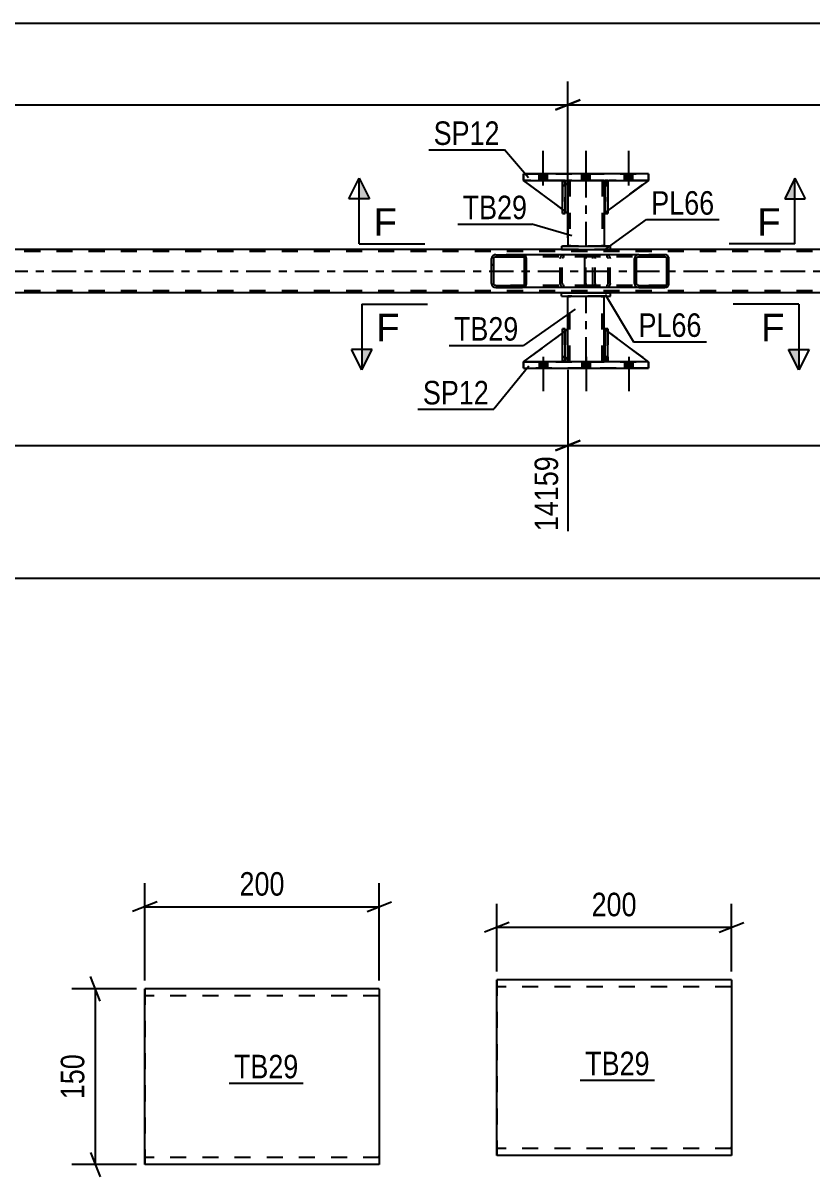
# Model space of a CAD drawing. Header units: millimetres. Extents: x 0 to 841, y 0 to 594.
# Drawn here: x 591.6 to 687.7, y 122 to 262.6 of the extents above; entities that cross this region are included whole.
import ezdxf

# ---------------------------------------------------------------- set-up
doc = ezdxf.new("R2010")
doc.units = ezdxf.units.MM
doc.linetypes.add('DXK_LINE_DOT2', pattern=[3.9198, 1.9599, -1.9599])
doc.linetypes.add('DXK_LINE_DOT3', pattern=[5.9187, 2.979, -0.9799, 0.9799, -0.9799])
doc.styles.add('Arial', font='arial.ttf', dxfattribs={"height": 0.2})
doc.styles.add('Arial Narrow', font='ARIALN.TTF', dxfattribs={"height": 0.2})

# ---------------------------------------------------------------- blocks, each defined once
blk = doc.blocks.new('Part-272366151-3682 - 3615')
at = {"color": 2, "linetype": 'Continuous'}
for p, q in [((657.32, 239.87), (652.59, 243.37)), ((657.64, 243.12), (657.99, 242.77)), ((657.99, 242.77), (657.99, 239.37)), ((657.99, 239.37), (657.64, 239.63))]:
    blk.add_line(p, q, dxfattribs=at)
at = {"color": 7, "linetype": 'DXK_LINE_DOT2'}
for p, q in [((657.39, 243.37), (652.59, 243.37)), ((657.64, 243.12), (657.39, 243.37)), ((657.64, 239.63), (657.32, 239.87))]:
    blk.add_line(p, q, dxfattribs=at)
blk = doc.blocks.new('Part-272366151-3623 - 3615')
at = {"color": 2, "linetype": 'Continuous'}
for p, q in [((657.99, 243.37), (657.99, 242.77)), ((662.39, 243.37), (662.39, 242.77)), ((657.99, 239.37), (657.99, 235.37)), ((662.39, 239.37), (662.39, 235.37))]:
    blk.add_line(p, q, dxfattribs=at)
at = {"color": 7, "linetype": 'DXK_LINE_DOT2'}
for p, q in [((662.39, 243.37), (657.99, 243.37)), ((658.23, 243.37), (658.23, 235.37)), ((662.15, 243.37), (662.15, 235.37)), ((657.99, 242.77), (657.99, 239.37)), ((662.39, 242.77), (662.39, 239.37)), ((662.39, 235.37), (657.99, 235.37))]:
    blk.add_line(p, q, dxfattribs=at)
at = {"color": 7, "linetype": 'DXK_LINE_DOT3'}
blk.add_line((660.19, 235.37), (660.19, 243.37), dxfattribs=at)
blk = doc.blocks.new('Part-272366151-3693 - 3615')
at = {"color": 2, "linetype": 'Continuous'}
for p, q in [((657.19, 235.37), (657.19, 234.97)), ((657.19, 235.37), (663.19, 235.37)), ((657.19, 234.97), (663.19, 234.97)), ((663.19, 234.97), (663.19, 235.37))]:
    blk.add_line(p, q, dxfattribs=at)
at = {"color": 7, "linetype": 'DXK_LINE_DOT2'}
for p, q in [((663.19, 235.37), (657.19, 235.37)), ((657.19, 234.97), (663.19, 234.97))]:
    blk.add_line(p, q, dxfattribs=at)
blk = doc.blocks.new('Part-272366151-3633 - 3615')
at = {"color": 2, "linetype": 'Continuous'}
for p, q in [((657.19, 229.29), (657.19, 229.69)), ((657.19, 229.69), (663.19, 229.69)), ((657.19, 229.29), (663.19, 229.29)), ((663.19, 229.29), (663.19, 229.69))]:
    blk.add_line(p, q, dxfattribs=at)
at = {"color": 7, "linetype": 'DXK_LINE_DOT2'}
for p, q in [((657.19, 229.69), (663.19, 229.69)), ((657.19, 229.29), (657.19, 229.29)), ((657.19, 229.29), (663.19, 229.29)), ((663.19, 229.29), (663.19, 229.29))]:
    blk.add_line(p, q, dxfattribs=at)
blk = doc.blocks.new('Part-272366151-3698 - 3615')
at = {"color": 2, "linetype": 'Continuous'}
for p, q in [((657.64, 243.37), (657.32, 243.37)), ((657.32, 239.37), (657.32, 243.37)), ((657.64, 243.37), (657.64, 243.37)), ((657.64, 243.37), (657.64, 239.37)), ((657.64, 239.37), (657.32, 239.37))]:
    blk.add_line(p, q, dxfattribs=at)
at = {"color": 7, "linetype": 'DXK_LINE_DOT2'}
for p, q in [((657.32, 243.37), (657.32, 242.77)), ((657.64, 242.77), (657.64, 243.37)), ((657.64, 242.77), (657.32, 242.77)), ((657.32, 242.77), (657.32, 239.37)), ((657.64, 239.37), (657.64, 242.77))]:
    blk.add_line(p, q, dxfattribs=at)
blk = doc.blocks.new('Part-272366151-3654 - 3615')
at = {"linetype": 'Continuous'}
h = blk.add_hatch(dxfattribs=at)
h.set_pattern_fill('', scale=0.7, style=0, pattern_type=0)
h.set_pattern_definition([(45, (652.9107, 234.0358), (-1.57154, 1.57154), [])])
h.paths.add_polyline_path([(652.95, 233.85), (652.91, 234.04), (652.8, 234.19), (652.63, 234.3), (652.44, 234.33), (649.2, 234.33), (649.01, 234.3), (648.84, 234.19), (648.73, 234.04), (648.69, 233.85), (648.69, 230.81), (648.73, 230.63), (648.84, 230.47), (649.01, 230.37), (649.2, 230.33), (652.44, 230.33), (652.63, 230.37), (652.8, 230.47), (652.91, 230.63), (652.95, 230.81)])
h.paths.add_polyline_path([(652.67, 230.72), (652.62, 230.64), (652.54, 230.59), (652.44, 230.57), (649.2, 230.57), (649.11, 230.59), (649.02, 230.64), (648.97, 230.72), (648.95, 230.81), (648.95, 233.85), (648.97, 233.94), (649.02, 234.02), (649.11, 234.07), (649.2, 234.09), (652.44, 234.09), (652.54, 234.07), (652.62, 234.02), (652.67, 233.94), (652.69, 233.85), (652.69, 230.81)])
at = {"color": 2, "linetype": 'Continuous'}
for p, q in [((648.73, 234.04), (648.69, 233.85)), ((648.69, 230.81), (648.69, 233.85)), ((648.95, 233.85), (648.97, 233.94)), ((648.95, 230.81), (648.95, 233.85)), ((648.97, 233.94), (649.02, 234.02)), ((649.2, 234.33), (649.01, 234.3)), ((649.02, 234.02), (649.11, 234.07)), ((649.11, 234.07), (649.2, 234.09)), ((649.2, 234.33), (652.44, 234.33)), ((649.2, 234.09), (652.44, 234.09)), ((660.31, 234.33), (652.44, 234.33)), ((652.63, 234.3), (652.44, 234.33)), ((652.44, 234.09), (652.54, 234.07)), ((652.54, 234.07), (652.62, 234.02)), ((652.62, 234.02), (652.67, 233.94)), ((652.67, 233.94), (652.69, 233.85)), ((652.69, 230.81), (652.69, 233.85)), ((652.95, 233.85), (652.91, 234.04)), ((652.95, 230.81), (652.95, 233.85)), ((648.69, 230.81), (648.73, 230.63)), ((648.97, 230.72), (648.95, 230.81)), ((649.02, 230.64), (648.97, 230.72)), ((649.11, 230.59), (649.02, 230.64)), ((649.2, 230.57), (649.11, 230.59)), ((652.54, 230.59), (652.44, 230.57)), ((652.62, 230.64), (652.54, 230.59)), ((652.67, 230.72), (652.62, 230.64)), ((652.69, 230.81), (652.67, 230.72)), ((652.91, 230.63), (652.95, 230.81)), ((649.01, 230.37), (649.2, 230.33)), ((649.2, 230.57), (652.44, 230.57)), ((649.2, 230.33), (652.44, 230.33)), ((652.44, 230.33), (652.63, 230.37)), ((660.31, 230.33), (652.44, 230.33))]:
    blk.add_line(p, q, dxfattribs=at)
at = {"color": 7, "linetype": 'DXK_LINE_DOT2'}
for p, q in [((652.44, 234.33), (649.2, 234.33)), ((660.79, 234.09), (649.2, 234.09)), ((657.04, 233.85), (657.08, 234.04)), ((657.04, 230.81), (657.04, 233.85)), ((657.32, 233.94), (657.3, 233.85)), ((657.3, 230.81), (657.3, 233.85)), ((657.37, 234.02), (657.32, 233.94)), ((657.36, 234.3), (657.55, 234.33)), ((657.46, 234.07), (657.37, 234.02)), ((657.55, 234.09), (657.46, 234.07)), ((660.79, 234.33), (660.31, 234.33)), ((660.79, 234.33), (660.98, 234.3)), ((660.89, 234.07), (660.79, 234.09)), ((660.97, 234.02), (660.89, 234.07)), ((661.02, 233.94), (660.97, 234.02)), ((661.04, 233.85), (661.02, 233.94)), ((661.04, 230.81), (661.04, 233.85)), ((661.26, 234.04), (661.3, 233.85)), ((661.3, 230.81), (661.3, 233.85)), ((657.08, 230.63), (657.04, 230.81)), ((657.3, 230.81), (657.32, 230.72)), ((657.32, 230.72), (657.37, 230.64)), ((657.37, 230.64), (657.46, 230.59)), ((657.46, 230.59), (657.55, 230.57)), ((660.79, 230.57), (660.89, 230.59)), ((660.89, 230.59), (660.97, 230.64)), ((660.97, 230.64), (661.02, 230.72)), ((661.02, 230.72), (661.04, 230.81)), ((661.3, 230.81), (661.26, 230.63)), ((660.79, 230.57), (649.2, 230.57)), ((652.44, 230.33), (649.2, 230.33)), ((657.55, 230.33), (657.36, 230.37)), ((660.79, 230.33), (660.31, 230.33)), ((660.98, 230.37), (660.79, 230.33))]:
    blk.add_line(p, q, dxfattribs=at)
at = {"color": 2, "linetype": 'Continuous'}
for centre, start, end in [((649.18, 233.83), 110.7583, 155.68), ((652.46, 233.83), 24.32, 69.2417), ((649.18, 230.83), 204.32, 249.2417), ((652.46, 230.83), 290.7583, 335.68)]:
    blk.add_arc(centre, 0.496, start, end, dxfattribs=at)
at = {"color": 7, "linetype": 'DXK_LINE_DOT2'}
for centre, start, end in [((657.53, 233.83), 110.7583, 155.6801), ((660.81, 233.83), 24.3199, 69.2417), ((657.53, 230.83), 204.3199, 249.2417), ((660.81, 230.83), 290.7583, 335.6801)]:
    blk.add_arc(centre, 0.496, start, end, dxfattribs=at)
blk = doc.blocks.new('Part-272366151-3721 - 3615')
at = {"color": 7, "linetype": 'DXK_LINE_DOT2'}
for p, q in [((662.39, 221.89), (662.39, 225.29)), ((662.39, 225.29), (667.79, 221.29)), ((662.39, 225.29), (662.39, 221.89)), ((662.99, 221.29), (662.39, 221.89)), ((662.39, 221.89), (662.39, 221.89)), ((662.39, 221.89), (662.99, 221.29)), ((667.79, 221.29), (662.99, 221.29))]:
    blk.add_line(p, q, dxfattribs=at)
blk = doc.blocks.new('Part-272366151-3724 - 3615')
at = {"color": 7, "linetype": 'DXK_LINE_DOT2'}
for p, q in [((662.99, 243.37), (662.39, 242.77)), ((662.39, 239.37), (667.79, 243.37)), ((662.39, 242.77), (662.99, 243.37)), ((667.79, 243.37), (662.99, 243.37)), ((662.39, 242.77), (662.39, 239.37)), ((662.39, 242.77), (662.39, 242.77)), ((662.39, 242.77), (662.39, 239.37))]:
    blk.add_line(p, q, dxfattribs=at)
blk = doc.blocks.new('Part-272366151-3669 - 3615')
at = {"linetype": 'Continuous'}
h = blk.add_hatch(dxfattribs=at)
h.set_pattern_fill('', scale=0.7, style=0, pattern_type=0)
h.set_pattern_definition([(45, (670.256, 234.0358), (-1.57154, 1.57154), [])])
h.paths.add_polyline_path([(670.29, 233.85), (670.26, 234.04), (670.15, 234.19), (669.98, 234.3), (669.79, 234.33), (666.61, 234.33), (666.41, 234.3), (666.25, 234.19), (666.14, 234.04), (666.1, 233.85), (666.1, 230.81), (666.14, 230.63), (666.25, 230.47), (666.41, 230.37), (666.61, 230.33), (669.79, 230.33), (669.98, 230.37), (670.15, 230.47), (670.26, 230.63), (670.29, 230.81)])
h.paths.add_polyline_path([(670.02, 230.72), (669.97, 230.64), (669.89, 230.59), (669.79, 230.57), (666.61, 230.57), (666.51, 230.59), (666.43, 230.64), (666.37, 230.72), (666.36, 230.81), (666.36, 233.85), (666.37, 233.94), (666.43, 234.02), (666.51, 234.07), (666.61, 234.09), (669.79, 234.09), (669.89, 234.07), (669.97, 234.02), (670.02, 233.94), (670.04, 233.85), (670.04, 230.81)])
at = {"color": 2, "linetype": 'Continuous'}
for p, q in [((660.04, 233.85), (660.06, 234.04)), ((660.04, 230.81), (660.04, 233.85)), ((660.06, 234.04), (660.12, 234.19)), ((660.12, 234.19), (660.2, 234.3)), ((660.2, 234.3), (660.31, 234.33)), ((666.61, 234.33), (660.31, 234.33)), ((666.14, 234.04), (666.1, 233.85)), ((666.1, 230.81), (666.1, 233.85)), ((666.36, 233.85), (666.37, 233.94)), ((666.36, 230.81), (666.36, 233.85)), ((666.37, 233.94), (666.43, 234.02)), ((666.61, 234.33), (666.41, 234.3)), ((666.43, 234.02), (666.51, 234.07)), ((666.51, 234.07), (666.61, 234.09)), ((666.61, 234.33), (669.79, 234.33)), ((666.61, 234.09), (669.79, 234.09)), ((669.98, 234.3), (669.79, 234.33)), ((669.79, 234.09), (669.89, 234.07)), ((669.89, 234.07), (669.97, 234.02)), ((669.97, 234.02), (670.02, 233.94)), ((670.02, 233.94), (670.04, 233.85)), ((670.04, 230.81), (670.04, 233.85)), ((670.29, 233.85), (670.26, 234.04)), ((670.29, 230.81), (670.29, 233.85)), ((660.06, 230.63), (660.04, 230.81)), ((660.12, 230.47), (660.06, 230.63)), ((666.1, 230.81), (666.14, 230.63)), ((666.37, 230.72), (666.36, 230.81)), ((666.43, 230.64), (666.37, 230.72)), ((666.51, 230.59), (666.43, 230.64)), ((666.61, 230.57), (666.51, 230.59)), ((669.89, 230.59), (669.79, 230.57)), ((669.97, 230.64), (669.89, 230.59)), ((670.02, 230.72), (669.97, 230.64)), ((670.04, 230.81), (670.02, 230.72)), ((670.26, 230.63), (670.29, 230.81)), ((660.2, 230.37), (660.12, 230.47)), ((660.31, 230.33), (660.2, 230.37)), ((666.61, 230.33), (660.31, 230.33)), ((666.41, 230.37), (666.61, 230.33)), ((666.61, 230.57), (669.79, 230.57)), ((666.61, 230.33), (669.79, 230.33)), ((669.79, 230.33), (669.98, 230.37))]:
    blk.add_line(p, q, dxfattribs=at)
at = {"color": 7, "linetype": 'DXK_LINE_DOT2'}
for p, q in [((660.18, 233.94), (660.17, 233.85)), ((660.17, 230.81), (660.17, 233.85)), ((660.21, 234.02), (660.18, 233.94)), ((660.25, 234.07), (660.21, 234.02)), ((660.31, 234.09), (660.25, 234.07)), ((669.79, 234.09), (660.31, 234.09)), ((661.3, 234.09), (661.3, 234.33)), ((662.64, 234.33), (662.83, 234.3)), ((662.74, 234.07), (662.64, 234.09)), ((662.82, 234.02), (662.74, 234.07)), ((662.87, 233.94), (662.82, 234.02)), ((662.89, 233.85), (662.87, 233.94)), ((662.89, 230.81), (662.89, 233.85)), ((663.11, 234.04), (663.14, 233.85)), ((663.14, 230.81), (663.14, 233.85)), ((669.79, 234.33), (666.61, 234.33)), ((660.17, 230.81), (660.18, 230.72)), ((660.18, 230.72), (660.21, 230.64)), ((660.21, 230.64), (660.25, 230.59)), ((660.25, 230.59), (660.31, 230.57)), ((662.64, 230.57), (662.74, 230.59)), ((662.74, 230.59), (662.82, 230.64)), ((662.82, 230.64), (662.87, 230.72)), ((662.87, 230.72), (662.89, 230.81)), ((663.14, 230.81), (663.11, 230.63)), ((669.79, 230.57), (660.31, 230.57)), ((661.3, 230.33), (661.3, 230.57)), ((662.83, 230.37), (662.64, 230.33)), ((669.79, 230.33), (666.61, 230.33))]:
    blk.add_line(p, q, dxfattribs=at)
for centre, start, end in [((662.66, 233.84), 23.8494, 68.8059), ((662.66, 230.83), 291.1941, 336.1506)]:
    blk.add_arc(centre, 0.492, start, end, dxfattribs=at)
at = {"color": 2, "linetype": 'Continuous'}
for centre, start, end in [((666.59, 233.84), 111.1941, 156.1506), ((669.81, 233.84), 23.8494, 68.8059), ((666.59, 230.83), 203.8494, 248.8059), ((669.81, 230.83), 291.1941, 336.1506)]:
    blk.add_arc(centre, 0.492, start, end, dxfattribs=at)
blk = doc.blocks.new('Part-272366151-3685 - 3615')
at = {"color": 7, "linetype": 'DXK_LINE_DOT2'}
for p, q in [((662.84, 225.29), (662.52, 225.29)), ((662.52, 221.89), (662.52, 225.29)), ((662.52, 225.2), (662.52, 221.29)), ((662.84, 225.29), (662.84, 221.89)), ((662.84, 221.29), (662.84, 225.29)), ((662.84, 221.89), (662.52, 221.89)), ((662.52, 221.29), (662.52, 221.89)), ((662.84, 221.29), (662.52, 221.29)), ((662.84, 221.89), (662.84, 221.29)), ((662.84, 221.29), (662.84, 221.29))]:
    blk.add_line(p, q, dxfattribs=at)
blk = doc.blocks.new('Part-272366151-3694 - 3615')
at = {"color": 2, "linetype": 'Continuous'}
for p, q in [((657.32, 221.29), (657.32, 225.29)), ((657.32, 225.29), (657.64, 225.29)), ((657.64, 221.29), (657.64, 225.29)), ((657.32, 221.29), (657.32, 221.29)), ((657.64, 221.29), (657.32, 221.29))]:
    blk.add_line(p, q, dxfattribs=at)
at = {"color": 7, "linetype": 'DXK_LINE_DOT2'}
for p, q in [((657.32, 225.29), (657.32, 221.89)), ((657.64, 221.89), (657.64, 225.29)), ((657.32, 221.89), (657.32, 221.29)), ((657.32, 221.89), (657.64, 221.89)), ((657.32, 221.29), (657.32, 221.29)), ((657.64, 221.29), (657.64, 221.89))]:
    blk.add_line(p, q, dxfattribs=at)
blk = doc.blocks.new('Part-272366151-3696 - 3615')
at = {"color": 7, "linetype": 'DXK_LINE_DOT2'}
for p, q in [((657.64, 225.29), (657.32, 225.29)), ((657.32, 221.89), (657.32, 225.29)), ((657.32, 221.29), (657.32, 225.29)), ((657.64, 225.29), (657.64, 221.89)), ((657.64, 221.29), (657.64, 225.29)), ((657.64, 221.89), (657.32, 221.89)), ((657.32, 221.29), (657.32, 221.89)), ((657.64, 221.29), (657.32, 221.29)), ((657.64, 221.89), (657.64, 221.29)), ((657.64, 221.29), (657.64, 221.29))]:
    blk.add_line(p, q, dxfattribs=at)
blk = doc.blocks.new('Part-272366151-3700 - 3615')
at = {"color": 7, "linetype": 'DXK_LINE_DOT2'}
for p, q in [((657.32, 242.77), (657.32, 243.37)), ((657.32, 243.37), (657.32, 243.37)), ((657.32, 243.37), (657.32, 239.37)), ((657.32, 243.37), (657.64, 243.37)), ((657.64, 243.37), (657.64, 242.77)), ((657.64, 239.37), (657.64, 243.37)), ((657.32, 239.37), (657.32, 242.77)), ((657.32, 242.77), (657.64, 242.77)), ((657.64, 242.77), (657.64, 239.37)), ((657.32, 239.37), (657.64, 239.37))]:
    blk.add_line(p, q, dxfattribs=at)
blk = doc.blocks.new('Part-272366151-3706 - 3615')
at = {"color": 7, "linetype": 'DXK_LINE_DOT2'}
for p, q in [((662.52, 242.77), (662.52, 243.37)), ((662.52, 243.37), (662.52, 243.37)), ((662.52, 243.37), (662.52, 239.37)), ((662.52, 243.37), (662.84, 243.37)), ((662.84, 243.37), (662.84, 242.77)), ((662.84, 239.37), (662.84, 243.37)), ((662.52, 239.37), (662.52, 242.77)), ((662.52, 242.77), (662.84, 242.77)), ((662.84, 242.77), (662.84, 239.37)), ((662.52, 239.37), (662.84, 239.37))]:
    blk.add_line(p, q, dxfattribs=at)
blk = doc.blocks.new('Part-272366151-3711 - 3615')
at = {"color": 2, "linetype": 'Continuous'}
for p, q in [((657.99, 225.29), (657.99, 229.29)), ((662.39, 225.29), (662.39, 229.29)), ((657.99, 221.29), (657.99, 221.89)), ((662.39, 221.29), (662.39, 221.89))]:
    blk.add_line(p, q, dxfattribs=at)
at = {"color": 7, "linetype": 'DXK_LINE_DOT2'}
for p, q in [((662.39, 229.29), (657.99, 229.29)), ((658.23, 221.29), (658.23, 229.29)), ((662.15, 221.29), (662.15, 229.29)), ((657.99, 221.89), (657.99, 225.29)), ((662.39, 221.89), (662.39, 225.29)), ((662.39, 221.29), (657.99, 221.29)), ((661.91, 221.29), (658.47, 221.29))]:
    blk.add_line(p, q, dxfattribs=at)
at = {"color": 7, "linetype": 'DXK_LINE_DOT3'}
blk.add_line((660.19, 221.29), (660.19, 229.29), dxfattribs=at)
blk = doc.blocks.new('Part-272366151-3727 - 3615')
at = {"color": 2, "linetype": 'Continuous'}
for p, q in [((662.52, 221.29), (662.52, 225.29)), ((662.52, 225.29), (662.84, 225.29)), ((662.84, 221.29), (662.84, 225.29)), ((662.52, 221.29), (662.52, 221.29)), ((662.84, 221.29), (662.52, 221.29))]:
    blk.add_line(p, q, dxfattribs=at)
at = {"color": 7, "linetype": 'DXK_LINE_DOT2'}
for p, q in [((662.52, 225.29), (662.52, 221.89)), ((662.84, 221.89), (662.84, 225.29)), ((662.52, 221.89), (662.52, 221.29)), ((662.52, 221.89), (662.84, 221.89)), ((662.52, 221.29), (662.52, 221.29)), ((662.84, 221.29), (662.84, 221.89))]:
    blk.add_line(p, q, dxfattribs=at)
blk = doc.blocks.new('Part-272366151-3730 - 3615')
at = {"color": 2, "linetype": 'Continuous'}
for p, q in [((662.84, 243.37), (662.52, 243.37)), ((662.52, 239.37), (662.52, 243.37)), ((662.84, 243.37), (662.84, 243.37)), ((662.84, 243.37), (662.84, 239.37)), ((662.84, 239.37), (662.52, 239.37))]:
    blk.add_line(p, q, dxfattribs=at)
at = {"color": 7, "linetype": 'DXK_LINE_DOT2'}
for p, q in [((662.52, 243.37), (662.52, 242.77)), ((662.84, 242.77), (662.84, 243.37)), ((662.84, 242.77), (662.52, 242.77)), ((662.52, 242.77), (662.52, 239.37)), ((662.84, 239.37), (662.84, 242.77))]:
    blk.add_line(p, q, dxfattribs=at)
blk = doc.blocks.new('Part-272366151-3858 - 3615')
at = {"color": 7, "linetype": 'DXK_LINE_DOT2'}
for p, q in [((662.39, 242.77), (662.99, 243.37)), ((667.79, 243.37), (662.99, 243.37)), ((662.39, 242.77), (662.39, 239.37)), ((662.84, 243.22), (662.52, 242.9)), ((662.39, 239.37), (662.84, 239.7))]:
    blk.add_line(p, q, dxfattribs=at)
at = {"color": 2, "linetype": 'Continuous'}
for p, q in [((662.99, 243.37), (662.84, 243.22)), ((667.79, 243.37), (662.84, 239.7)), ((662.52, 242.9), (662.39, 242.77)), ((662.39, 242.77), (662.39, 239.37)), ((662.39, 242.77), (662.39, 242.77)), ((662.52, 239.46), (662.39, 239.37))]:
    blk.add_line(p, q, dxfattribs=at)
blk = doc.blocks.new('Bolt-272366151-3862 - 3615')
at = {"linetype": 'Continuous'}
for points in [[(655.51, 221.29), (654.47, 221.29), (654.47, 220.49), (655.51, 220.49)], [(655.51, 221.29), (654.47, 221.29), (654.47, 220.49), (655.51, 220.49)], [(655.51, 221.29), (654.47, 221.29), (654.47, 220.49), (655.51, 220.49)], [(660.71, 221.29), (659.67, 221.29), (659.67, 220.49), (660.71, 220.49)], [(660.71, 221.29), (659.67, 221.29), (659.67, 220.49), (660.71, 220.49)], [(665.91, 221.29), (664.87, 221.29), (664.87, 220.49), (665.91, 220.49)], [(665.91, 221.29), (664.87, 221.29), (664.87, 220.49), (665.91, 220.49)], [(665.91, 221.29), (664.87, 221.29), (664.87, 220.49), (665.91, 220.49)]]:
    blk.add_hatch(color=1, dxfattribs=at).paths.add_polyline_path(points)
at = {"color": 1, "linetype": 'Continuous'}
for p, q in [((654.47, 221.29), (654.47, 220.49)), ((654.47, 221.29), (654.47, 220.49)), ((654.47, 221.29), (654.47, 220.49)), ((654.99, 221.89), (654.99, 217.69)), ((654.99, 221.89), (654.99, 217.69)), ((654.99, 221.89), (654.99, 217.69)), ((655.51, 221.29), (655.51, 220.49)), ((655.51, 221.29), (655.51, 220.49)), ((655.51, 221.29), (655.51, 220.49)), ((659.67, 221.29), (659.67, 220.49)), ((659.67, 221.29), (659.67, 220.49)), ((660.19, 221.89), (660.19, 217.69)), ((660.19, 221.89), (660.19, 217.69)), ((660.71, 221.29), (660.71, 220.49)), ((660.71, 221.29), (660.71, 220.49)), ((664.87, 221.29), (664.87, 220.49)), ((664.87, 221.29), (664.87, 220.49)), ((664.87, 221.29), (664.87, 220.49)), ((665.39, 221.89), (665.39, 217.69)), ((665.39, 221.89), (665.39, 217.69)), ((665.39, 221.89), (665.39, 217.69)), ((665.91, 221.29), (665.91, 220.49)), ((665.91, 221.29), (665.91, 220.49)), ((665.91, 221.29), (665.91, 220.49))]:
    blk.add_line(p, q, dxfattribs=at)
blk = doc.blocks.new('Part-272366151-3741 - 3615')
at = {"color": 2, "linetype": 'Continuous'}
for p, q in [((667.79, 244.17), (652.59, 244.17)), ((652.59, 244.17), (652.59, 243.37)), ((652.59, 244.17), (652.59, 244.17)), ((652.59, 243.37), (667.79, 243.37)), ((652.59, 243.37), (652.59, 243.37)), ((667.79, 243.37), (667.79, 244.17)), ((667.79, 244.17), (667.79, 244.17)), ((667.79, 243.37), (667.79, 243.37))]:
    blk.add_line(p, q, dxfattribs=at)
at = {"color": 7, "linetype": 'DXK_LINE_DOT2'}
for p, q in [((652.59, 244.17), (667.79, 244.17)), ((652.59, 243.37), (652.59, 244.17)), ((652.59, 243.37), (667.79, 243.37)), ((667.79, 244.17), (667.79, 243.37))]:
    blk.add_line(p, q, dxfattribs=at)
blk = doc.blocks.new('Part-272366151-3771 - 3615')
at = {"color": 2, "linetype": 'Continuous'}
for p, q in [((662.39, 225.29), (662.39, 225.29)), ((662.39, 221.89), (662.39, 225.29)), ((662.52, 225.2), (662.39, 225.29)), ((667.79, 221.29), (662.84, 224.96)), ((662.39, 221.89), (662.39, 221.89)), ((662.52, 221.76), (662.39, 221.89)), ((662.99, 221.29), (662.84, 221.44))]:
    blk.add_line(p, q, dxfattribs=at)
at = {"color": 7, "linetype": 'DXK_LINE_DOT2'}
for p, q in [((662.39, 221.89), (662.39, 225.29)), ((662.84, 224.96), (662.52, 225.2)), ((662.99, 221.29), (662.39, 221.89)), ((662.84, 221.44), (662.52, 221.76)), ((667.79, 221.29), (662.99, 221.29))]:
    blk.add_line(p, q, dxfattribs=at)
blk = doc.blocks.new('Part-272366151-3774 - 3615')
at = {"color": 7, "linetype": 'DXK_LINE_DOT2'}
for p, q in [((657.99, 225.29), (652.59, 221.29)), ((657.99, 221.89), (657.99, 225.29)), ((652.59, 221.29), (657.39, 221.29)), ((657.39, 221.29), (657.99, 221.89))]:
    blk.add_line(p, q, dxfattribs=at)
blk = doc.blocks.new('Part-272366151-3789 - 3615')
at = {"color": 7, "linetype": 'DXK_LINE_DOT2'}
for p, q in [((657.64, 225.03), (657.32, 224.79)), ((652.59, 221.29), (652.59, 221.29)), ((657.39, 221.29), (652.59, 221.29)), ((652.59, 221.29), (652.59, 221.29)), ((657.64, 221.54), (657.39, 221.29))]:
    blk.add_line(p, q, dxfattribs=at)
at = {"color": 2, "linetype": 'Continuous'}
for p, q in [((657.99, 225.29), (657.64, 225.03)), ((657.99, 221.89), (657.99, 225.29)), ((652.59, 221.29), (657.32, 224.79)), ((657.99, 221.89), (657.64, 221.54))]:
    blk.add_line(p, q, dxfattribs=at)
blk = doc.blocks.new('Part-272366151-3794 - 3615')
at = {"color": 2, "linetype": 'Continuous'}
for p, q in [((652.59, 221.29), (652.59, 220.49)), ((667.79, 221.29), (652.59, 221.29)), ((652.59, 221.29), (652.59, 221.29)), ((667.79, 220.49), (667.79, 221.29)), ((667.79, 221.29), (667.79, 221.29)), ((652.59, 220.49), (667.79, 220.49)), ((652.59, 220.49), (652.59, 220.49)), ((667.79, 220.49), (667.79, 220.49))]:
    blk.add_line(p, q, dxfattribs=at)
at = {"color": 7, "linetype": 'DXK_LINE_DOT2'}
for p, q in [((652.59, 220.49), (652.59, 221.29)), ((652.59, 221.29), (667.79, 221.29)), ((667.79, 221.29), (667.79, 220.49)), ((667.79, 220.49), (652.59, 220.49))]:
    blk.add_line(p, q, dxfattribs=at)
blk = doc.blocks.new('Part-272366151-3804 - 3615')
at = {"color": 2, "linetype": 'Continuous'}
for p, q in [((657.19, 234.97), (492.92, 234.97)), ((754.43, 234.97), (663.19, 234.97)), ((754.43, 229.69), (237.51, 229.69))]:
    blk.add_line(p, q, dxfattribs=at)
at = {"color": 7, "linetype": 'DXK_LINE_DOT2'}
for p, q in [((663.19, 234.97), (657.19, 234.97)), ((754.43, 234.73), (91.69, 234.73)), ((754.43, 229.93), (91.69, 229.93))]:
    blk.add_line(p, q, dxfattribs=at)
at = {"color": 7, "linetype": 'DXK_LINE_DOT3'}
blk.add_line((92.03, 232.33), (754.43, 232.33), dxfattribs=at)
blk = doc.blocks.new('Part-272366151-3861 - 3615')
at = {"color": 7, "linetype": 'DXK_LINE_DOT2'}
for p, q in [((657.99, 239.37), (652.59, 243.37)), ((652.59, 243.37), (657.39, 243.37)), ((657.39, 243.37), (657.99, 242.77)), ((657.99, 242.77), (657.99, 239.37))]:
    blk.add_line(p, q, dxfattribs=at)
blk = doc.blocks.new('Bolt-272366151-3863 - 3615')
at = {"linetype": 'Continuous'}
for points in [[(654.47, 243.37), (655.51, 243.37), (655.51, 244.17), (654.47, 244.17)], [(654.47, 243.37), (655.51, 243.37), (655.51, 244.17), (654.47, 244.17)], [(654.47, 243.37), (655.51, 243.37), (655.51, 244.17), (654.47, 244.17)], [(659.67, 243.37), (660.71, 243.37), (660.71, 244.17), (659.67, 244.17)], [(659.67, 243.37), (660.71, 243.37), (660.71, 244.17), (659.67, 244.17)], [(664.87, 243.37), (665.91, 243.37), (665.91, 244.17), (664.87, 244.17)], [(664.87, 243.37), (665.91, 243.37), (665.91, 244.17), (664.87, 244.17)], [(664.87, 243.37), (665.91, 243.37), (665.91, 244.17), (664.87, 244.17)]]:
    blk.add_hatch(color=1, dxfattribs=at).paths.add_polyline_path(points)
at = {"color": 1, "linetype": 'Continuous'}
for p, q in [((654.99, 242.77), (654.99, 246.97)), ((654.99, 242.77), (654.99, 246.97)), ((654.99, 242.77), (654.99, 246.97)), ((660.19, 242.77), (660.19, 246.97)), ((660.19, 242.77), (660.19, 246.97)), ((665.39, 242.77), (665.39, 246.97)), ((665.39, 242.77), (665.39, 246.97)), ((665.39, 242.77), (665.39, 246.97)), ((654.47, 243.37), (654.47, 244.17)), ((654.47, 243.37), (654.47, 244.17)), ((654.47, 243.37), (654.47, 244.17)), ((655.51, 243.37), (655.51, 244.17)), ((655.51, 243.37), (655.51, 244.17)), ((655.51, 243.37), (655.51, 244.17)), ((659.67, 243.37), (659.67, 244.17)), ((659.67, 243.37), (659.67, 244.17)), ((660.71, 243.37), (660.71, 244.17)), ((660.71, 243.37), (660.71, 244.17)), ((664.87, 243.37), (664.87, 244.17)), ((664.87, 243.37), (664.87, 244.17)), ((664.87, 243.37), (664.87, 244.17)), ((665.91, 243.37), (665.91, 244.17)), ((665.91, 243.37), (665.91, 244.17)), ((665.91, 243.37), (665.91, 244.17))]:
    blk.add_line(p, q, dxfattribs=at)
blk = doc.blocks.new('Part-272366151-3012 - 3008')
at = {"color": 2, "linetype": 'Continuous'}
for p, q in [((606.43, 143.17), (606.43, 144.88)), ((606.43, 144.88), (606.43, 144.88)), ((635.01, 144.88), (606.43, 144.88)), ((635.01, 144.88), (635.01, 144.75)), ((635.01, 144.75), (635.01, 144.38)), ((635.01, 144.38), (635.01, 143.17)), ((606.43, 123.45), (606.43, 143.17)), ((635.01, 143.17), (635.01, 123.45)), ((606.43, 123.45), (606.43, 123.45)), ((635.01, 123.45), (606.43, 123.45))]:
    blk.add_line(p, q, dxfattribs=at)
at = {"color": 7, "linetype": 'DXK_LINE_DOT2'}
for p, q in [((606.43, 144.88), (606.43, 123.45)), ((606.43, 144.88), (606.43, 144.88)), ((635.01, 144.88), (635.01, 123.45)), ((606.43, 144.03), (606.43, 144.03)), ((635.01, 144.03), (606.43, 144.03)), ((606.43, 143.96), (606.43, 144.03)), ((606.43, 143.82), (606.43, 143.96)), ((606.43, 143.77), (606.43, 143.82)), ((606.43, 143.5), (606.43, 143.77)), ((635.01, 143.82), (635.01, 143.17)), ((606.43, 124.38), (606.43, 124.51)), ((606.43, 124.31), (606.43, 124.31)), ((635.01, 124.31), (606.43, 124.31)), ((635.01, 124.38), (635.01, 124.51)), ((635.01, 124.31), (635.01, 124.38)), ((606.43, 123.45), (606.43, 123.45))]:
    blk.add_line(p, q, dxfattribs=at)
blk = doc.blocks.new('Part-272366151-3276 - 3272')
at = {"color": 2, "linetype": 'Continuous'}
for p, q in [((649.33, 144.27), (649.33, 145.99)), ((649.33, 145.99), (649.33, 145.99)), ((677.9, 145.99), (649.33, 145.99)), ((677.9, 145.99), (677.9, 145.86)), ((677.9, 145.86), (677.9, 145.49)), ((677.9, 145.49), (677.9, 144.27)), ((649.33, 124.56), (649.33, 144.27)), ((677.9, 144.27), (677.9, 124.56)), ((649.33, 124.56), (649.33, 124.56)), ((677.9, 124.56), (649.33, 124.56))]:
    blk.add_line(p, q, dxfattribs=at)
at = {"color": 7, "linetype": 'DXK_LINE_DOT2'}
for p, q in [((649.33, 145.99), (649.33, 124.56)), ((649.33, 145.99), (649.33, 145.99)), ((649.33, 145.13), (649.33, 145.13)), ((677.9, 145.13), (649.33, 145.13)), ((649.33, 145.07), (649.33, 145.13)), ((649.33, 144.93), (649.33, 145.07)), ((649.33, 144.88), (649.33, 144.93)), ((649.33, 144.6), (649.33, 144.88)), ((677.9, 145.99), (677.9, 124.56)), ((677.9, 144.93), (677.9, 144.27)), ((649.33, 125.48), (649.33, 125.62)), ((649.33, 125.42), (649.33, 125.42)), ((677.9, 125.42), (649.33, 125.42)), ((677.9, 125.48), (677.9, 125.62)), ((677.9, 125.42), (677.9, 125.48)), ((649.33, 124.56), (649.33, 124.56))]:
    blk.add_line(p, q, dxfattribs=at)
blk = doc.blocks.new('StraightDimension-272366151-3886 - 3615')
at = {"color": 7, "linetype": 'Continuous'}
for p, q in [((657.99, 236.37), (657.99, 255.45)), ((656.49, 252), (659.49, 253.2)), ((487.72, 252.6), (657.99, 252.6))]:
    blk.add_line(p, q, dxfattribs=at)
blk = doc.blocks.new('StraightDimension-272366151-3920 - 3615')
at = {"color": 7, "linetype": 'Continuous'}
for p, q in [((657.99, 220.29), (657.99, 200.65)), ((487.72, 211.09), (657.99, 211.09)), ((656.49, 210.49), (659.49, 211.69))]:
    blk.add_line(p, q, dxfattribs=at)
at = {"color": 0, "linetype": 'Continuous'}
blk.add_wipeout([(657.39, 210.39), (653.19, 210.39), (653.19, 200.05), (657.39, 200.05)], dxfattribs=at)
at = {"color": 3, "linetype": 'Continuous', "style": 'Arial Narrow'}
blk.add_text('14159', height=2.863, rotation=90.0002, dxfattribs=at).set_placement((656.79, 200.65))
blk = doc.blocks.new('StraightDimension-272366151-3873 - 3615')
at = {"color": 7, "linetype": 'Continuous'}
blk.add_line((90.39, 194.9), (763.69, 194.9), dxfattribs=at)
blk = doc.blocks.new('StraightDimension-272366151-3880 - 3615')
at = {"color": 7, "linetype": 'Continuous'}
for p, q in [((657.99, 236.37), (657.99, 255.45)), ((763.05, 235.97), (763.05, 255.45)), ((659.49, 253.2), (656.49, 252)), ((761.55, 252), (764.55, 253.2)), ((657.99, 252.6), (763.05, 252.6))]:
    blk.add_line(p, q, dxfattribs=at)
at = {"color": 0}
blk.add_wipeout([(714.78, 253.35), (714.78, 257.55), (706.27, 257.55), (706.27, 253.35)], dxfattribs=at)
at = {"color": 3, "style": 'Arial Narrow'}
blk.add_text('3896', height=2.863, dxfattribs=at).set_placement((706.87, 253.95))
blk = doc.blocks.new('StraightDimension-272366151-3926 - 3615')
at = {"color": 7, "linetype": 'Continuous'}
for p, q in [((763.05, 228.69), (763.05, 200.65)), ((657.99, 220.29), (657.99, 200.65)), ((659.49, 211.69), (656.49, 210.49)), ((657.99, 211.09), (763.05, 211.09)), ((761.55, 210.49), (764.55, 211.69))]:
    blk.add_line(p, q, dxfattribs=at)
at = {"color": 0}
blk.add_wipeout([(714.78, 211.84), (714.78, 216.04), (706.27, 216.04), (706.27, 211.84)], dxfattribs=at)
at = {"color": 3, "style": 'Arial Narrow'}
blk.add_text('3896', height=2.863, dxfattribs=at).set_placement((706.87, 212.44))
at = {"color": 0, "linetype": 'Continuous'}
blk.add_wipeout([(762.45, 210.39), (758.25, 210.39), (758.25, 200.05), (762.45, 200.05)], dxfattribs=at)
at = {"color": 3, "linetype": 'Continuous', "style": 'Arial Narrow'}
blk.add_text('18055', height=2.863, rotation=90.0002, dxfattribs=at).set_placement((761.85, 200.65))
blk = doc.blocks.new('StraightDimension-272366151-3940 - 3615')
at = {"color": 7, "linetype": 'Continuous'}
blk.add_line((91.02, 262.56), (763.05, 262.56), dxfattribs=at)
blk = doc.blocks.new('StraightDimension-272366151-3026 - 3008')
at = {"color": 7, "linetype": 'Continuous'}
for p, q in [((601.02, 143.38), (599.82, 146.38)), ((605.43, 144.88), (597.57, 144.88)), ((600.42, 123.45), (600.42, 144.88)), ((599.82, 124.95), (601.02, 121.95)), ((605.43, 123.45), (597.57, 123.45))]:
    blk.add_line(p, q, dxfattribs=at)
at = {"color": 0}
blk.add_wipeout([(599.67, 137.51), (595.47, 137.51), (595.47, 130.83), (599.67, 130.83)], dxfattribs=at)
at = {"color": 3, "style": 'Arial Narrow'}
blk.add_text('150', height=2.863, rotation=90.0002, dxfattribs=at).set_placement((599.07, 131.43))
blk = doc.blocks.new('StraightDimension-272366151-3015 - 3008')
at = {"color": 7, "linetype": 'Continuous'}
for p, q in [((606.43, 145.88), (606.43, 157.73)), ((635.01, 145.88), (635.01, 157.73)), ((607.93, 155.48), (604.93, 154.28)), ((606.43, 154.88), (635.01, 154.88)), ((633.51, 154.28), (636.51, 155.48))]:
    blk.add_line(p, q, dxfattribs=at)
at = {"color": 0}
blk.add_wipeout([(624.06, 155.63), (624.06, 159.83), (617.38, 159.83), (617.38, 155.63)], dxfattribs=at)
at = {"color": 3, "style": 'Arial Narrow'}
blk.add_text('200', height=2.863, dxfattribs=at).set_placement((617.98, 156.23))
blk = doc.blocks.new('StraightDimension-272366151-3279 - 3272')
at = {"color": 7, "linetype": 'Continuous'}
for p, q in [((649.33, 146.99), (649.33, 155.22)), ((677.9, 146.99), (677.9, 155.22)), ((650.83, 152.97), (647.83, 151.77)), ((649.33, 152.37), (677.9, 152.37)), ((676.4, 151.77), (679.4, 152.97))]:
    blk.add_line(p, q, dxfattribs=at)
at = {"color": 0}
blk.add_wipeout([(666.96, 153.12), (666.96, 157.32), (660.27, 157.32), (660.27, 153.12)], dxfattribs=at)
at = {"color": 3, "style": 'Arial Narrow'}
blk.add_text('200', height=2.863, dxfattribs=at).set_placement((660.87, 153.72))
blk = doc.blocks.new('Mark-272366151-3689 - 3615')
at = {"color": 0}
blk.add_wipeout([(675.82, 239.21), (675.82, 242.21), (668.14, 242.21), (668.14, 239.21)], dxfattribs=at)
blk.add_wipeout([(675.82, 239.21), (675.82, 242.21), (668.14, 242.21), (668.14, 239.21)], dxfattribs=at)
at = {"color": 30, "linetype": 'Continuous'}
for p, q in [((662.54, 234.97), (667.54, 238.61)), ((667.54, 238.61), (676.42, 238.61))]:
    blk.add_line(p, q, dxfattribs=at)
at = {"color": 3, "style": 'Arial Narrow'}
blk.add_text('PL66', height=2.863, dxfattribs=at).set_placement((668.14, 239.21))
blk = doc.blocks.new('Mark-272366151-3619 - 3615')
at = {"color": 0}
blk.add_wipeout([(653.01, 238.66), (653.01, 241.66), (645.16, 241.66), (645.16, 238.66)], dxfattribs=at)
blk.add_wipeout([(653.01, 238.66), (653.01, 241.66), (645.16, 241.66), (645.16, 238.66)], dxfattribs=at)
at = {"color": 30, "linetype": 'Continuous'}
for p in [(644.56, 238.06), (658.45, 236.62)]:
    blk.add_line(p, (653.61, 238.06), dxfattribs=at)
at = {"color": 3, "style": 'Arial Narrow'}
blk.add_text('TB29', height=2.863, dxfattribs=at).set_placement((645.16, 238.66))
blk = doc.blocks.new('Mark-272366151-3629 - 3615')
at = {"color": 0}
blk.add_wipeout([(674.26, 224.32), (674.26, 227.32), (666.59, 227.32), (666.59, 224.32)], dxfattribs=at)
blk.add_wipeout([(674.26, 224.32), (674.26, 227.32), (666.59, 227.32), (666.59, 224.32)], dxfattribs=at)
at = {"color": 30, "linetype": 'Continuous'}
for p, q in [((662.51, 229.47), (665.99, 223.72)), ((665.99, 223.72), (674.86, 223.72))]:
    blk.add_line(p, q, dxfattribs=at)
at = {"color": 3, "style": 'Arial Narrow'}
blk.add_text('PL66', height=2.863, dxfattribs=at).set_placement((666.59, 224.32))
blk = doc.blocks.new('Mark-272366151-3707 - 3615')
at = {"color": 0}
blk.add_wipeout([(651.96, 223.86), (651.96, 226.86), (644.1, 226.86), (644.1, 223.86)], dxfattribs=at)
blk.add_wipeout([(651.96, 223.86), (651.96, 226.86), (644.1, 226.86), (644.1, 223.86)], dxfattribs=at)
at = {"color": 30, "linetype": 'Continuous'}
for p in [(658.88, 227.68), (643.5, 223.26)]:
    blk.add_line(p, (652.56, 223.26), dxfattribs=at)
at = {"color": 3, "style": 'Arial Narrow'}
blk.add_text('TB29', height=2.863, dxfattribs=at).set_placement((644.1, 223.86))
blk = doc.blocks.new('Mark-272366151-3737 - 3615')
at = {"color": 0}
blk.add_wipeout([(649.67, 247.71), (649.67, 250.71), (641.63, 250.71), (641.63, 247.71)], dxfattribs=at)
blk.add_wipeout([(649.67, 247.71), (649.67, 250.71), (641.63, 250.71), (641.63, 247.71)], dxfattribs=at)
at = {"color": 30, "linetype": 'Continuous'}
for p in [(641.03, 247.11), (653.17, 243.7)]:
    blk.add_line(p, (650.27, 247.11), dxfattribs=at)
at = {"color": 3, "style": 'Arial Narrow'}
blk.add_text('SP12', height=2.863, dxfattribs=at).set_placement((641.63, 247.71))
blk = doc.blocks.new('Mark-272366151-3790 - 3615')
at = {"color": 0}
blk.add_wipeout([(648.36, 216.09), (648.36, 219.09), (640.32, 219.09), (640.32, 216.09)], dxfattribs=at)
blk.add_wipeout([(648.36, 216.09), (648.36, 219.09), (640.32, 219.09), (640.32, 216.09)], dxfattribs=at)
at = {"color": 30, "linetype": 'Continuous'}
for p in [(653.23, 220.73), (639.72, 215.49)]:
    blk.add_line(p, (648.96, 215.49), dxfattribs=at)
at = {"color": 3, "style": 'Arial Narrow'}
blk.add_text('SP12', height=2.863, dxfattribs=at).set_placement((640.32, 216.09))
blk = doc.blocks.new('SectionMark-272366151-3971 - 3615')
at = {"linetype": 'Continuous'}
for points in [[(632.89, 222.79), (634.14, 222.79), (632.89, 220.29)], [(684.87, 222.79), (686.12, 222.79), (686.12, 220.29)]]:
    blk.add_hatch(color=6, dxfattribs=at).paths.add_polyline_path(points)
at = {"color": 6, "linetype": 'Continuous'}
for p, q in [((632.89, 228.29), (640.89, 228.29)), ((632.89, 228.29), (632.89, 220.29)), ((686.12, 228.29), (678.12, 228.29)), ((686.12, 228.29), (686.12, 220.29)), ((632.89, 220.29), (631.64, 222.79)), ((634.14, 222.79), (631.64, 222.79)), ((632.89, 220.29), (634.14, 222.79)), ((684.87, 222.79), (687.37, 222.79)), ((686.12, 220.29), (684.87, 222.79)), ((687.37, 222.79), (686.12, 220.29))]:
    blk.add_line(p, q, dxfattribs=at)
at = {"color": 0, "linetype": 'Continuous'}
for points in [[(637.49, 223.79), (637.49, 227.29), (634.64, 227.29), (634.64, 223.79)], [(684.37, 223.79), (684.37, 227.29), (681.52, 227.29), (681.52, 223.79)]]:
    blk.add_wipeout(points, dxfattribs=at)
at = {"color": 3, "linetype": 'Continuous', "style": 'Arial'}
for p in [(634.64, 223.79), (681.52, 223.79)]:
    blk.add_text('F', height=3.34, dxfattribs=at).set_placement(p)
blk = doc.blocks.new('SectionMark-272366151-3973 - 3615')
at = {"linetype": 'Continuous'}
for points in [[(633.8, 241.15), (632.55, 241.15), (632.55, 243.65)], [(685.64, 241.15), (684.39, 241.15), (685.64, 243.65)]]:
    blk.add_hatch(color=6, dxfattribs=at).paths.add_polyline_path(points)
at = {"color": 6, "linetype": 'Continuous'}
for p, q in [((631.3, 241.15), (632.55, 243.65)), ((632.55, 235.65), (632.55, 243.65)), ((632.55, 243.65), (633.8, 241.15)), ((685.64, 243.65), (684.39, 241.15)), ((685.64, 235.65), (685.64, 243.65)), ((685.64, 243.65), (686.89, 241.15)), ((633.8, 241.15), (631.3, 241.15)), ((684.39, 241.15), (686.89, 241.15)), ((632.55, 235.65), (640.55, 235.65)), ((685.64, 235.65), (677.64, 235.65))]:
    blk.add_line(p, q, dxfattribs=at)
at = {"color": 0, "linetype": 'Continuous'}
for points in [[(637.15, 236.65), (637.15, 240.15), (634.3, 240.15), (634.3, 236.65)], [(683.89, 236.65), (683.89, 240.15), (681.04, 240.15), (681.04, 236.65)]]:
    blk.add_wipeout(points, dxfattribs=at)
at = {"color": 3, "linetype": 'Continuous', "style": 'Arial'}
for p in [(634.3, 236.65), (681.04, 236.65)]:
    blk.add_text('F', height=3.34, dxfattribs=at).set_placement(p)
blk = doc.blocks.new('Mark-272366151-3010 - 3008')
at = {"color": 0}
blk.add_wipeout([(625.15, 133.97), (625.15, 136.97), (617.3, 136.97), (617.3, 133.97)], dxfattribs=at)
blk.add_wipeout([(625.15, 133.97), (625.15, 136.97), (617.3, 136.97), (617.3, 133.97)], dxfattribs=at)
at = {"color": 30, "linetype": 'Continuous'}
blk.add_line((616.7, 133.37), (625.75, 133.37), dxfattribs=at)
at = {"color": 3, "style": 'Arial Narrow'}
blk.add_text('TB29', height=2.863, dxfattribs=at).set_placement((617.3, 133.97))
blk = doc.blocks.new('Mark-272366151-3274 - 3272')
at = {"color": 0}
blk.add_wipeout([(667.95, 134.35), (667.95, 137.35), (660.09, 137.35), (660.09, 134.35)], dxfattribs=at)
blk.add_wipeout([(667.95, 134.35), (667.95, 137.35), (660.09, 137.35), (660.09, 134.35)], dxfattribs=at)
at = {"color": 30, "linetype": 'Continuous'}
blk.add_line((659.49, 133.75), (668.55, 133.75), dxfattribs=at)
at = {"color": 3, "style": 'Arial Narrow'}
blk.add_text('TB29', height=2.863, dxfattribs=at).set_placement((660.09, 134.35))

msp = doc.modelspace()

# ---------------------------------------------------------------- block references
for name in ['Bolt-272366151-3863 - 3615', 'Part-272366151-3741 - 3615', 'Part-272366151-3682 - 3615', 'Part-272366151-3861 - 3615', 'Part-272366151-3698 - 3615', 'Part-272366151-3700 - 3615', 'Part-272366151-3623 - 3615', 'Part-272366151-3724 - 3615', 'Part-272366151-3858 - 3615', 'Part-272366151-3706 - 3615', 'Part-272366151-3730 - 3615', 'Part-272366151-3804 - 3615', 'Part-272366151-3693 - 3615', 'Part-272366151-3654 - 3615', 'Part-272366151-3669 - 3615', 'Part-272366151-3633 - 3615', 'Part-272366151-3711 - 3615', 'Part-272366151-3774 - 3615', 'Part-272366151-3789 - 3615', 'Part-272366151-3694 - 3615', 'Part-272366151-3696 - 3615', 'Part-272366151-3721 - 3615', 'Part-272366151-3771 - 3615', 'Part-272366151-3685 - 3615', 'Part-272366151-3727 - 3615', 'Part-272366151-3794 - 3615', 'Bolt-272366151-3862 - 3615', 'StraightDimension-272366151-3279 - 3272', 'StraightDimension-272366151-3026 - 3008', 'Part-272366151-3012 - 3008', 'Part-272366151-3276 - 3272']:
    msp.add_blockref(name, (0, 0))

# ---------------------------------------------------------------- next in the draw order: block references
for name in ['StraightDimension-272366151-3886 - 3615', 'StraightDimension-272366151-3920 - 3615', 'StraightDimension-272366151-3015 - 3008', 'Mark-272366151-3010 - 3008', 'Mark-272366151-3274 - 3272']:
    msp.add_blockref(name, (0, 0))

# ---------------------------------------------------------------- next in the draw order: block references
for name in ['StraightDimension-272366151-3880 - 3615', 'StraightDimension-272366151-3873 - 3615']:
    msp.add_blockref(name, (0, 0))

# ---------------------------------------------------------------- next in the draw order: block references
for name in ['StraightDimension-272366151-3940 - 3615', 'StraightDimension-272366151-3926 - 3615', 'Mark-272366151-3790 - 3615']:
    msp.add_blockref(name, (0, 0))

# ---------------------------------------------------------------- next in the draw order: block references
for name in ['Mark-272366151-3737 - 3615', 'Mark-272366151-3689 - 3615', 'Mark-272366151-3619 - 3615', 'Mark-272366151-3629 - 3615', 'Mark-272366151-3707 - 3615']:
    msp.add_blockref(name, (0, 0))

# ---------------------------------------------------------------- next in the draw order: block references
for name in ['SectionMark-272366151-3973 - 3615', 'SectionMark-272366151-3971 - 3615']:
    msp.add_blockref(name, (0, 0))

doc.saveas('drawing.dxf')
